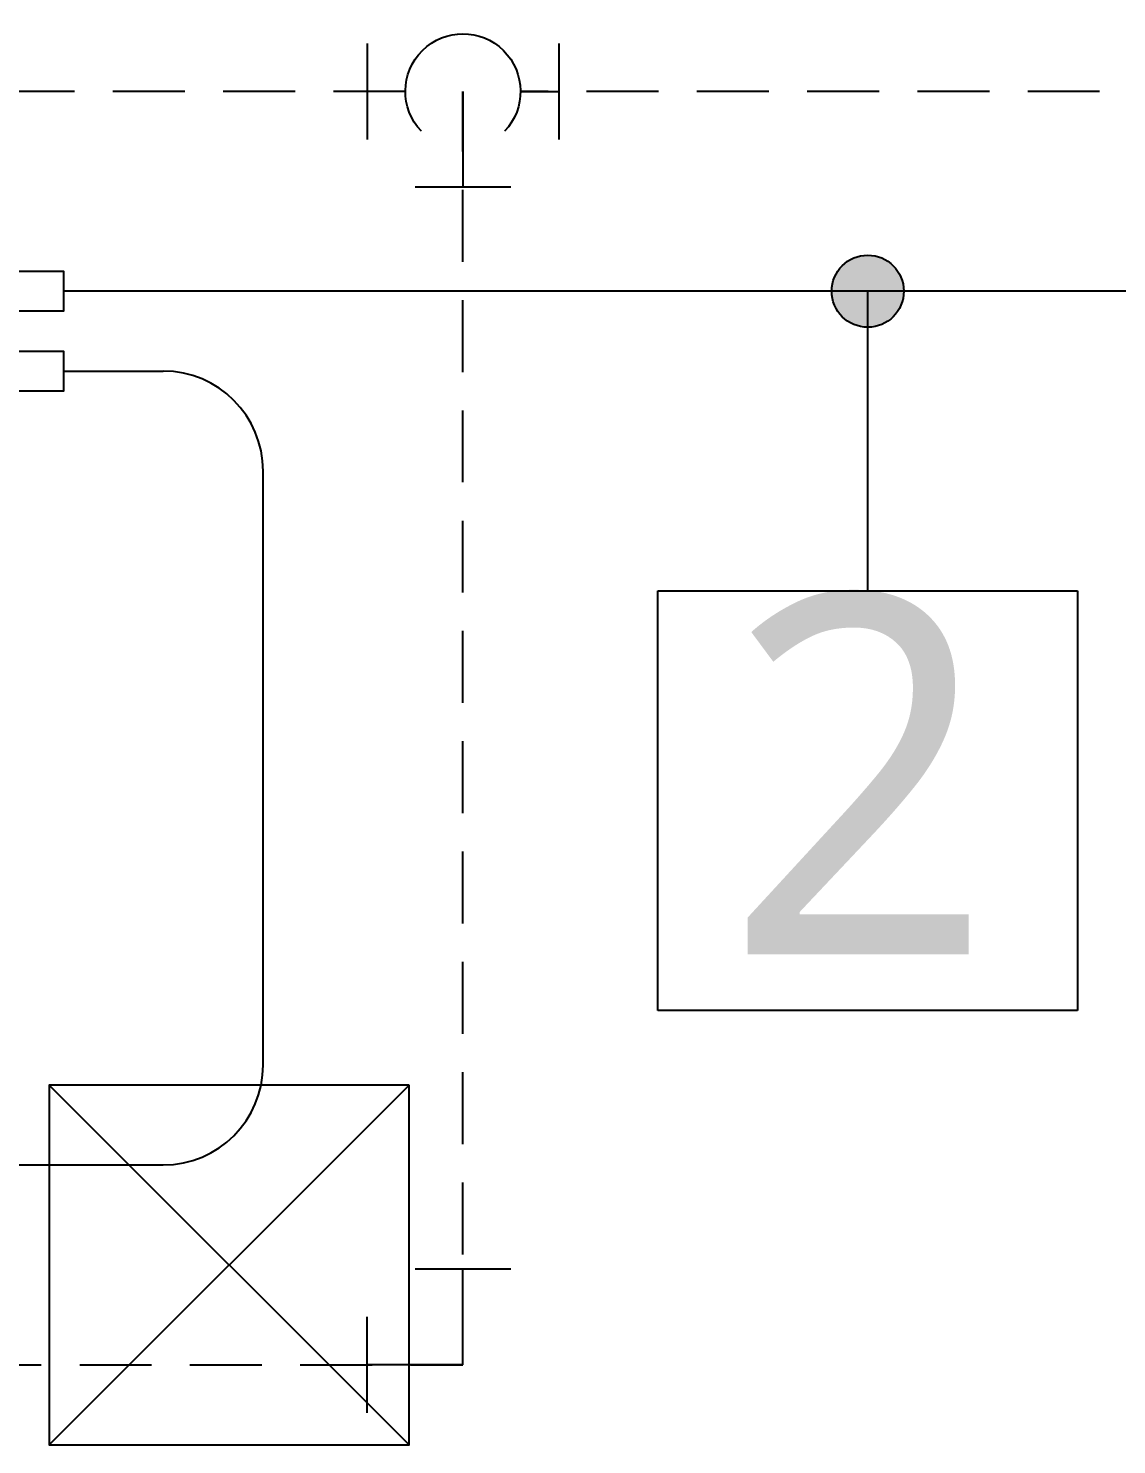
# Model space of a CAD drawing. Header units: millimetres. Extents: x 0 to 504600, y 0 to 118800.
# Drawn here: x 104479 to 105840, y 56550 to 58322 of the extents above; entities that cross this region are included whole.
import ezdxf
from ezdxf.enums import TextEntityAlignment as Align

# ---------------------------------------------------------------- set-up
doc = ezdxf.new("R2010")
doc.units = ezdxf.units.MM
doc.header["$LTSCALE"] = 200
doc.linetypes.add('HID', pattern=[2.3, 1.5, -0.8])
doc.layers.add('AM_8', color=1, linetype='Continuous', lineweight=25)
for name, color, linetype in [('LG-AIRCON', 240, 'Continuous'), ('LG-DRAIN', 4, 'HID'), ('LG-RLRG', 3, 'Continuous'), ('LG-TEXT', 2, 'Continuous'), ('냉매관', 3, 'Continuous'), ('드레인', 4, 'HID')]:
    doc.layers.add(name, color=color, linetype=linetype)
doc.styles.add('SUNJIN', font='malgun.ttf')

# ---------------------------------------------------------------- blocks, each defined once
blk = doc.blocks.new('실내기점검구')
at = {"layer": 'LG-AIRCON', "color": 5, "ltscale": 3}
for p, q in [((0, 450), (450, 0)), ((450, 450), (0, 0))]:
    blk.add_line(p, q, dxfattribs=at)
at = {"layer": 'LG-AIRCON', "color": 7, "ltscale": 3}
blk.add_lwpolyline([(450, 450), (0, 450), (0, 0), (450, 0)], close=True, dxfattribs=at)
blk = doc.blocks.new('A$C01A370DE')
at = {"layer": 'LG-DRAIN', "color": 2, "linetype": 'Continuous'}
for p, q in [((144, 144), (144, 48)), ((96, 0), (0, 0))]:
    blk.add_line(p, q, dxfattribs=at)
at = {"layer": 'LG-DRAIN', "linetype": 'Continuous'}
for q in [(144, 96), (48, 0)]:
    blk.add_line((48, 96), q, dxfattribs=at)
blk = doc.blocks.new('A$C761840EB')
at = {"layer": 'LG-DRAIN', "color": 2, "linetype": 'Continuous'}
for p, q in [((144, 153.6), (48, 153.6)), ((0, 9.6), (0, 105.6)), ((192, 9.6), (192, 105.6))]:
    blk.add_line(p, q, dxfattribs=at)
at = {"layer": 'LG-DRAIN', "linetype": 'Continuous'}
for p, q in [((96, 57.6), (96, 153.6)), ((38.4, 57.6), (0, 57.6)), ((153.6, 57.6), (192, 57.6))]:
    blk.add_line(p, q, dxfattribs=at)
at = {"layer": 'LG-DRAIN', "color": 2, "linetype": 'Continuous'}
blk.add_arc((96, 57.6), 57.6, 136.2383, 43.7617, dxfattribs=at)

msp = doc.modelspace()

# ---------------------------------------------------------------- hatches: boundary and pattern name
at = {"layer": 'AM_8'}
h = msp.add_hatch(color=256, dxfattribs=at)
edge = h.paths.add_edge_path()
edge.add_arc((105528.9, 57992.7), 45.1, 332.0968, 270, ccw=False)
edge.add_arc((105528.9, 57992.7), 45.1, 270, 332.0968, ccw=False)

# ---------------------------------------------------------------- linework, layer by layer
at = {"layer": 'LG-RLRG'}
for p, q in [((106885.3, 57992.7), (104522.8, 57992.7)), ((104522.8, 57892.7), (104647.5, 57892.7)), ((104772.5, 57024.6), (104772.5, 57767.7)), ((104405, 56899.6), (104647.5, 56899.6))]:
    msp.add_line(p, q, dxfattribs=at)
for centre, start, end in [((104647.5, 57767.7), 0, 90), ((104647.5, 57024.6), 270, 0)]:
    msp.add_arc(centre, 125, start, end, dxfattribs=at)
at = {"layer": 'LG-TEXT', "color": 1}
for p, q in [((105528.9, 57617.7), (105528.9, 57992.7)), ((105266.4, 57617.7), (105791.4, 57617.7)), ((105266.4, 57092.7), (105266.4, 57617.7)), ((105791.4, 57617.7), (105791.4, 57092.7)), ((105791.4, 57092.7), (105266.4, 57092.7))]:
    msp.add_line(p, q, dxfattribs=at)
msp.add_circle((105528.9, 57992.7), 45.1, dxfattribs=at)
at = {"layer": '냉매관', "color": 2}
msp.add_lwpolyline([(104222.8, 58017.7), (104522.8, 58017.7), (104522.8, 57967.7), (104401.2, 57967.7), (104451.2, 57917.7), (104522.8, 57917.7), (104522.8, 57867.7), (104430.5, 57867.7), (104330.5, 57967.7), (104222.8, 57967.7)], close=True, dxfattribs=at)
at = {"layer": '드레인', "ltscale": 0.3}
for p, q in [((104950.5, 58242.7), (102451, 58242.7)), ((105022.5, 56649.6), (105022.5, 58242.7)), ((107613, 58242.7), (105094.5, 58242.7)), ((104405, 56649.6), (105022.5, 56649.6))]:
    msp.add_line(p, q, dxfattribs=at)

# ---------------------------------------------------------------- block references
at = {"layer": 'LG-AIRCON', "color": 8}
msp.add_blockref('실내기점검구', (104505, 56549.6), dxfattribs=at)
at = {"layer": '드레인', "yscale": 1.25, "zscale": 1.25, "rotation": 180}
for name, p, xscale in [('A$C761840EB', (104902.5, 58314.7), -1.25), ('A$C01A370DE', (105082.5, 56769.6), 1.25)]:
    msp.add_blockref(name, p, dxfattribs=dict(at, xscale=xscale))

# ---------------------------------------------------------------- texts
at = {"layer": 'LG-TEXT', "color": 2, "style": 'SUNJIN'}
msp.add_text('2', height=450, dxfattribs=at).set_placement((105518, 57162.9), align=Align.CENTER)

doc.saveas('drawing.dxf')
